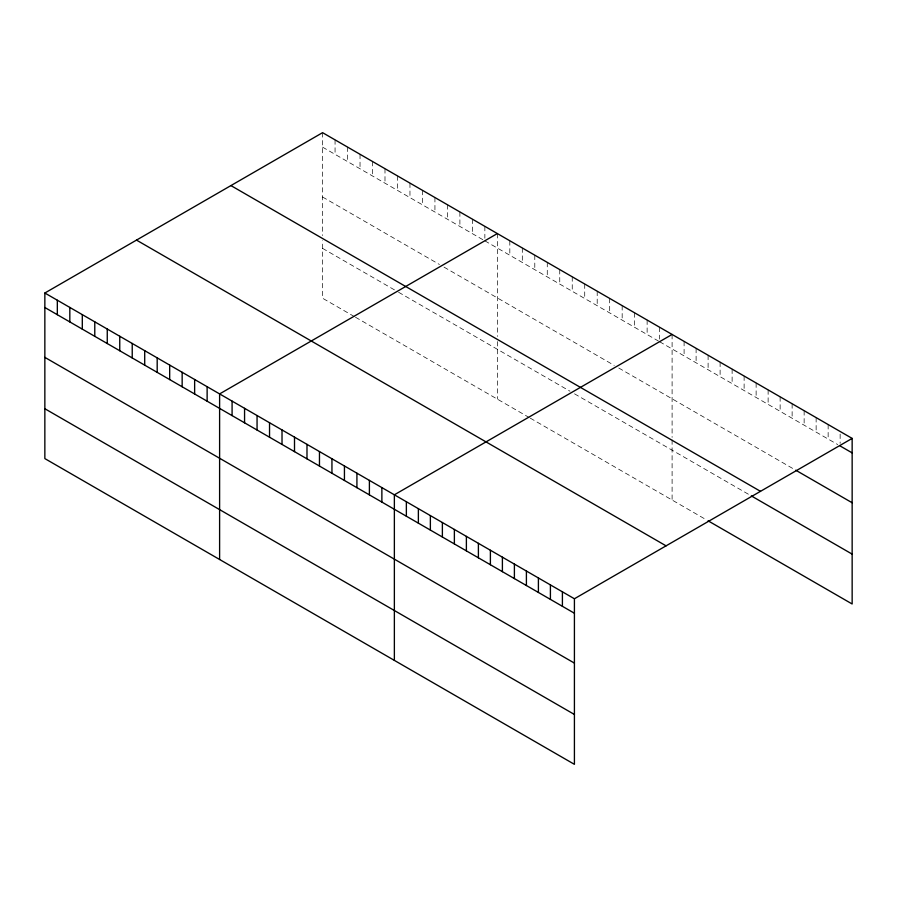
<?xml version="1.0" encoding="UTF-8"?>
<svg xmlns="http://www.w3.org/2000/svg" width="897" height="897" viewBox="0 0 897 897"><rect width="100%" height="100%" fill="white"/><g stroke="black" fill="none" stroke-linecap="round" stroke-linejoin="round"><path stroke-width="0.67" stroke-dasharray="4.49 3.36" d="M322.584 132.666L322.584 235.541M322.584 147.153L483.718 240.194M484.862 240.845L658.476 341.084M659.62 341.746L837.742 444.587M322.584 197.015L439.463 264.492M444.004 267.115L614.221 365.393M618.762 368.017L794.529 469.49M322.584 248.379L397.483 291.626M398.616 292.276L569.965 391.204M574.506 393.828L750.116 495.222M354.36 316.585L322.584 298.241L322.584 240.676M355.492 317.235L529.118 417.475M530.25 418.137L706.903 520.125M840.141 434.114L840.141 443.331M828.144 424.55L828.144 439.037M816.135 417.621L816.135 432.107M804.138 410.691L804.138 425.178M792.129 403.762L792.129 418.249M780.132 396.833L780.132 411.319M768.124 389.903L768.124 404.39M756.126 382.974L756.126 397.461M744.118 376.045L744.118 390.531M732.12 369.104L732.12 383.602M720.112 362.175L720.112 376.673M708.103 355.246L708.103 369.732M696.106 348.316L696.106 362.803M684.097 341.387L684.097 355.874M672.1 334.458L672.1 437.332M672.1 439.9L672.1 500.033M659.62 327.248L659.62 339.111M647.129 320.05L647.129 334.536M634.65 312.84L634.65 327.327M622.17 305.63L622.17 320.117M609.68 298.421L609.68 312.918M597.2 291.222L597.2 305.709M584.721 284.013L584.721 298.499M572.241 276.803L572.241 291.29M559.75 269.593L559.75 284.091M547.271 262.395L547.271 276.881M534.791 255.185L534.791 269.672M522.312 247.976L522.312 262.462M509.821 240.766L509.821 255.264M497.342 233.568L497.342 336.431M497.342 341.578L497.342 399.131M484.862 226.358L484.862 238.21M472.371 219.148L472.371 233.635M459.892 211.939L459.892 226.436M447.412 204.74L447.412 219.227M434.933 197.531L434.933 212.017M422.442 190.321L422.442 204.808M409.963 183.111L409.963 197.609M397.483 175.913L397.483 190.399M384.992 168.703L384.992 183.19M372.513 161.494L372.513 175.98M360.033 154.295L360.033 168.782M347.554 147.086L347.554 161.572M335.063 139.876L335.063 154.362"/><path stroke-width="1.35" d="M44.85 293.016L574.416 598.759L574.416 764.334L44.85 458.591L44.85 293.016L322.584 132.666L852.15 438.409L852.15 603.984L708.103 520.821M497.342 233.568L219.608 393.918L219.608 559.481M672.1 334.458L394.366 494.808L394.366 660.383M574.416 598.759L852.15 438.409M840.141 445.966L852.15 452.895M795.729 470.185L852.15 502.757M230.933 185.589L760.499 491.332M751.316 495.906L852.15 554.122M136.501 240.104L666.067 545.847M44.85 307.503L574.416 613.245M44.85 357.365L574.416 663.107M44.85 408.729L574.416 714.472M562.408 591.829L562.408 606.316M550.41 584.9L550.41 599.387M538.402 577.971L538.402 592.457M526.404 571.041L526.404 585.528M514.396 564.112L514.396 578.599M502.398 557.183L502.398 571.669M490.39 550.253L490.39 564.74M478.393 543.324L478.393 557.811M466.384 536.384L466.384 550.881M454.375 529.454L454.375 543.941M442.378 522.525L442.378 537.011M430.369 515.596L430.369 530.082M418.372 508.666L418.372 523.153M406.363 501.737L406.363 516.224M381.875 487.598L381.875 502.085M369.396 480.4L369.396 494.886M356.916 473.19L356.916 487.676M344.437 465.98L344.437 480.467M331.946 458.771L331.946 473.257M319.467 451.572L319.467 466.059M306.987 444.363L306.987 458.849M294.508 437.153L294.508 451.64M282.017 429.943L282.017 444.43M269.537 422.745L269.537 437.231M257.058 415.535L257.058 430.022M244.567 408.326L244.567 422.812M232.088 401.116L232.088 415.603M207.129 386.708L207.129 401.194M194.638 379.498L194.638 393.985M182.158 372.289L182.158 386.775M169.679 365.09L169.679 379.577M157.188 357.881L157.188 372.367M144.709 350.671L144.709 365.157M132.229 343.461L132.229 357.948M119.75 336.263L119.75 350.749M107.259 329.053L107.259 343.54M94.779 321.844L94.779 336.33M82.3 314.634L82.3 329.132M69.82 307.436L69.82 321.922M57.33 300.226L57.33 314.712"/></g></svg>
